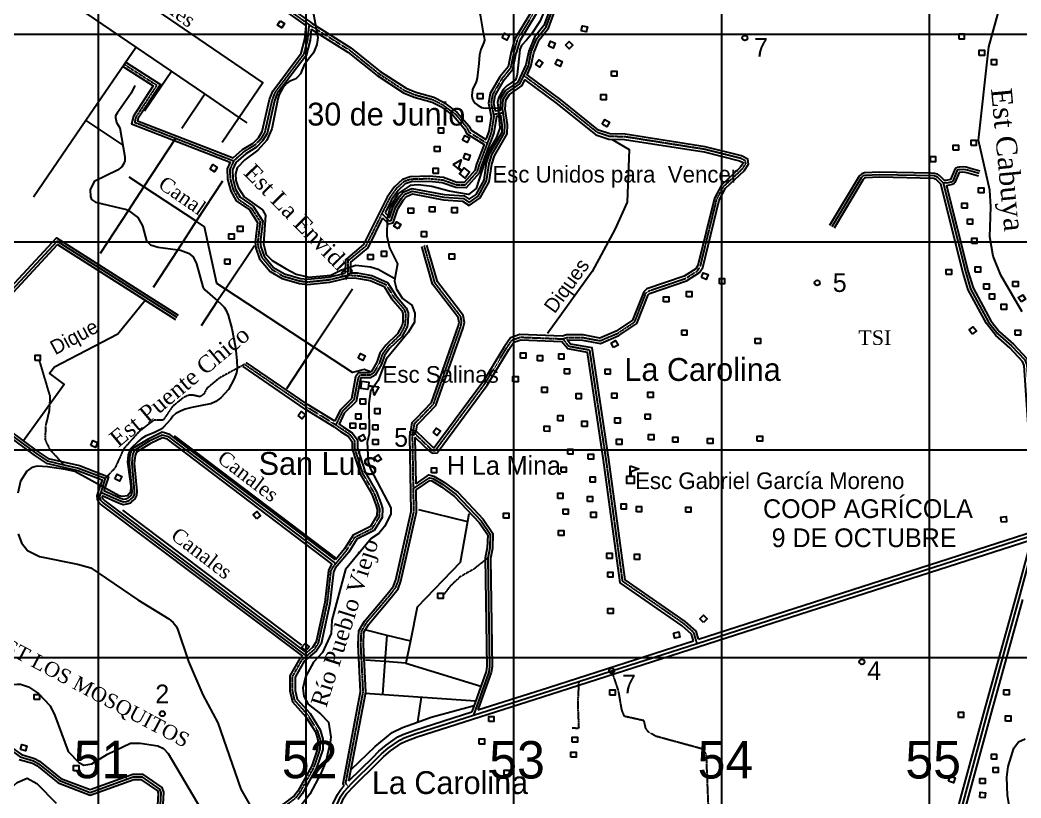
# Model space of a CAD drawing. Extents: x 638173 to 667318, y 9795622 to 9816401.
# Drawn here: x 650623 to 655440, y 9802324 to 9806068 of the extents above; entities that cross this region are included whole.
import ezdxf

# ---------------------------------------------------------------- set-up
doc = ezdxf.new("R2010")
doc.units = 0
doc.header["$MEASUREMENT"] = 0
doc.linetypes.add('HIDDEN', pattern=[0.375, 0.25, -0.125])
for name, color, linetype in [('CAMINO1', 7, 'CONTINUOUS'), ('CAMINO4', 7, 'CONTINUOUS'), ('CAMINO5', 7, 'CONTINUOUS'), ('CAMINO6Y7', 7, 'CONTINUOUS'), ('CAUCECANALIZADO', 7, 'CONTINUOUS'), ('CUADRICULAUTM', 7, 'CONTINUOUS'), ('EDIFICACION', 7, 'CONTINUOUS'), ('MURODIQUE', 7, 'CONTINUOUS'), ('NOMBREAREASSITIO', 7, 'CONTINUOUS'), ('NOMBRESPOBLADOS', 7, 'CONTINUOUS'), ('NOMBRESPROPIOS', 7, 'CONTINUOUS'), ('PANTANOINUNDACIO', 7, 'CONTINUOUS'), ('PARALELACAMINO', 7, 'CONTINUOUS'), ('PUNTOALTURA', 7, 'CONTINUOUS'), ('RIOINTERMITENTE', 7, 'CONTINUOUS'), ('RIOPERENNE', 7, 'CONTINUOUS'), ('TEXTOAZUL', 7, 'CONTINUOUS'), ('TEXTODESCRIPTIVO', 7, 'CONTINUOUS'), ('VALORCUADRICULAR', 7, 'CONTINUOUS')]:
    doc.layers.add(name, color=color, linetype=linetype)
doc.styles.add('cotas', font='SWITZN.TTF')
doc.styles.add('escuelas', font='SWZCONLN.TTF')
doc.styles.add('poblados', font='SWZCONDN.TTF')
doc.styles.add('rios', font='TIMESI_0.TTF')
doc.styles.add('sitios', font='SWZCONLN.TTF')
doc.styles.add('txt', font='TXT', dxfattribs={"height": 0.2})

# ---------------------------------------------------------------- blocks, each defined once
blk = doc.blocks.new('COTA')
at = {"layer": 'PUNTOALTURA', "color": 1, "linetype": 'Continuous'}
blk.add_circle((0, 0), 12.5, dxfattribs=at)
blk = doc.blocks.new('CASA')
at = {"layer": 'EDIFICACION', "color": 4, "linetype": 'Continuous'}
blk.add_lwpolyline([(-12.57, -13.81), (-12.57, 11.18), (12.43, 11.18), (12.43, -13.82), (-12.57, -13.81)], close=True, dxfattribs=at)
blk = doc.blocks.new('ESCUEL')
at = {"layer": 'EDIFICACION', "color": 6, "linetype": 'Continuous'}
blk.add_lwpolyline([(-0.55, 67.48), (41.45, 51.74), (3.45, 37.48), (3.45, 17.27), (18.98, 17.27), (18.98, -17.74), (-16.02, -17.73), (-16.02, 17.27), (-0.55, 17.27), (-0.55, 67.48)], close=True, dxfattribs=at)

msp = doc.modelspace()

# ---------------------------------------------------------------- linework, layer by layer
at = {"layer": 'CAMINO1', "color": 1, "linetype": 'Continuous'}
for points in [[(652146.96, 9802290.69), (652166.06, 9802332.97), (652180.53, 9802354.54), (652201.68, 9802376.89), (652219.91, 9802396.14), (652332.82, 9802507.05), (652362.31, 9802536.45), (652394.97, 9802564.34), (652450.54, 9802603.08), (652472.26, 9802613.92), (652528.78, 9802634.47), (652804.54, 9802722.61), (653172.04, 9802840.08), (653311.82, 9802885.06), (653470.79, 9802936.21), (653881.1, 9803068.23), (655513.73, 9803593.56)], [(655513.73, 9803593.56), (655430.42, 9803283.72), (655281.23, 9802745.89), (655126.25, 9802176.08)]]:
    msp.add_lwpolyline(points, dxfattribs=at)
at = {"layer": 'CAMINO4', "color": 2, "linetype": 'HIDDEN'}
for p, q in [((652900.84, 9805614.45), (652947.8, 9805622.68)), ((652871.19, 9805474.58), (652832.21, 9805371.06)), ((652878.49, 9805493.97), (652871.19, 9805474.58))]:
    msp.add_line(p, q, dxfattribs=at)
for points in [[(650721.12, 9806959.82), (651361.54, 9806494.07), (651830.63, 9806177.08), (652013.56, 9806046.94)], [(653192.84, 9806576.67), (653178.55, 9806502.94), (653172.92, 9806378.26), (653143.11, 9806211.41), (653095.75, 9806103.43), (653015.98, 9805973.11), (652998.64, 9805912.86)], [(652013.56, 9806046.94), (652006.45, 9805973.44), (651987.81, 9805903.64), (651849.95, 9805720), (651835.22, 9805682.32), (651800.37, 9805527.53), (651780.1, 9805493.9), (651753.22, 9805465.93), (651701.54, 9805434.72), (651651.3, 9805390.35)], [(652013.56, 9806046.94), (652022.48, 9806040.58), (652207.72, 9805924.43), (652349.21, 9805810.61), (652475.03, 9805728.35), (652523.46, 9805708.58), (652610.25, 9805684.95), (652653.97, 9805662.04), (652717.33, 9805616.13), (652773.14, 9805550.7), (652782.25, 9805530.38), (652871.19, 9805474.58)], [(652998.64, 9805912.86), (652983.6, 9805837.31), (652942.31, 9805786.97), (652897.07, 9805709.71), (652889.79, 9805668.63), (652900.84, 9805614.45)], [(651127.26, 9805853.34), (651281.33, 9805754.42), (651180.14, 9805600.95), (651174.37, 9805576.07), (651651.3, 9805390.35)], [(653235.61, 9804533.68), (653255.19, 9804540.82), (653331.69, 9804540.38), (653414.52, 9804524.8), (653498.18, 9804560.26), (653581.5, 9804615.66), (653635, 9804753.35), (653645.55, 9804763.64), (653824.95, 9804824.29), (653884.01, 9804862.02), (653897.04, 9804882.12), (653976.27, 9805206.52), (654008.41, 9805266.31), (654098.83, 9805351.05), (654115.57, 9805376.93), (654114.08, 9805390.86), (654090.48, 9805402.65), (653917.35, 9805445.69), (653533.81, 9805506.2), (653458.6, 9805507.47), (653400.48, 9805527.48), (653215.71, 9805675.51), (653047.31, 9805800.27)], [(652900.84, 9805614.45), (652902.92, 9805604.26), (652890.84, 9805527.83), (652878.49, 9805493.97)], [(651651.3, 9805390.35), (651632.36, 9805349.75), (651634.28, 9805303.89), (651648.8, 9805250.04), (651673.16, 9805206.34), (651735.86, 9805162.84), (651778.47, 9805097.55), (651766.31, 9804998.48), (651769.18, 9804973.37), (651786.97, 9804925.37), (651834.81, 9804868.25), (651889.94, 9804835.52), (651970.09, 9804812.35), (652006.89, 9804807.88), (652111.04, 9804818.66), (652199.62, 9804840.03)], [(652832.21, 9805371.06), (652822.18, 9805337.56), (652765.18, 9805273.87), (652722.16, 9805274.23), (652657.62, 9805297.37), (652591.62, 9805304.01), (652502.61, 9805301.12), (652469.89, 9805290.05), (652432.65, 9805255.9), (652400.08, 9805209.23), (652286.51, 9804979.41), (652201, 9804908.66), (652199.62, 9804840.03)], [(652515.42, 9804085.11), (652522.18, 9804125.94), (652539.24, 9804143.27), (652613.41, 9804220.48), (652742.87, 9804589.85), (652748.46, 9804612.38), (652743.9, 9804641.13), (652727.73, 9804663.1), (652619.95, 9804802.47), (652568.49, 9804981.96)], [(652199.62, 9804840.03), (652243.99, 9804838.94), (652311.65, 9804826.95), (652383.28, 9804795.75), (652421.05, 9804735.19), (652470.58, 9804677.17), (652477.91, 9804657.3), (652477.03, 9804613.52), (652473.89, 9804595.1), (652450.42, 9804551.04), (652392.32, 9804495.28), (652365.93, 9804459.17), (652351.86, 9804416.68), (652323.26, 9804368.41), (652306.88, 9804358.36), (652258.7, 9804358.56), (652249.81, 9804345.89), (652228.98, 9804238.37), (652173.24, 9804183.76), (652142.73, 9804119.17)], [(652515.42, 9804085.11), (652600.84, 9804002.85), (652609.41, 9803996.59), (652622.97, 9803997.7), (652860.52, 9804318.73), (652964.8, 9804489.77), (652991.64, 9804528.81), (653030.82, 9804541.91), (653235.61, 9804533.68)], [(653881.1, 9803068.23), (653866.12, 9803119.88), (653816.94, 9803163.31), (653523.16, 9803366.67), (653444.11, 9803951.82), (653365.03, 9804479.26), (653265.73, 9804496.79), (653235.61, 9804533.68)], [(652142.73, 9804119.17), (652002.41, 9804205.83), (651703.34, 9804410.46)], [(651897.61, 9802285.03), (651950.85, 9802326.33), (651970.27, 9802350.69), (652038.83, 9802473.76), (652067.67, 9802559.5), (652068.39, 9802605.95), (652055.65, 9802647.47), (652008.92, 9802723.14), (651945.26, 9802793.58), (651934.46, 9802840.87), (651934.52, 9802908.54), (651981.02, 9802990.33), (652001.6, 9803007.6), (652040.32, 9803040.1), (652059.63, 9803070.33), (652102.11, 9803262.56), (652119.41, 9803415.06), (652129.53, 9803436.26), (652142.74, 9803452.37), (652194.41, 9803515.4), (652234.67, 9803579.53), (652318.59, 9803621.85), (652353.02, 9803677.69), (652354.29, 9803716.06), (652347.51, 9803739.48), (652327.91, 9803792.07), (652272.94, 9803886.45), (652234.52, 9804005.76), (652234.45, 9804042.99), (652212.13, 9804072.42), (652171.86, 9804098.84), (652142.73, 9804119.17)], [(652201.68, 9802376.89), (652190.48, 9802395.98), (652274.54, 9802835.08), (652263.15, 9803062.43), (652265.86, 9803125.12), (652290.63, 9803168.33), (652400.15, 9803296.97), (652431.29, 9803337.06), (652443.92, 9803370.55), (652518.43, 9803701.67), (652512.13, 9804065.26), (652515.42, 9804085.11)]]:
    msp.add_lwpolyline(points, dxfattribs=at)
at = {"layer": 'CAMINO5', "color": 7, "linetype": 'Continuous'}
for points in [[(652364.81, 9805137.85), (652400.15, 9805100.99), (652408.55, 9805103.1), (652430.33, 9805165.77), (652458.36, 9805210.08), (652474.8, 9805229.44), (652510.38, 9805244.36), (652663.27, 9805215.97), (652756.61, 9805209.06), (652784.75, 9805190.29), (652828.4, 9805220.59), (652868.28, 9805293.89), (652880.76, 9805378.11), (652894.3, 9805419.72), (652954.9, 9805524.74), (652956.32, 9805564.92), (652947.8, 9805622.68), (652945.4, 9805638.98), (652948.25, 9805686.96), (652969.24, 9805719.34), (653028.96, 9805760.73), (653047.31, 9805800.27), (653069.51, 9805848.1), (653083.25, 9805914.64), (653109.94, 9805979.72), (653155.55, 9806035.16), (653214.38, 9806196.26)], [(655066.02, 9805284.07), (655040.02, 9805309.77), (655033.25, 9805314.27), (655022.75, 9805317.56), (654758.73, 9805323.78), (654689.43, 9805320.61), (654681.34, 9805317.77), (654671.49, 9805309), (654530.03, 9805072.64)], [(655239.1, 9805328.83), (655182.37, 9805345.38), (655174.27, 9805347.16), (655161.23, 9805348.42), (655144.4, 9805347.44), (655138.79, 9805346.74), (655134.82, 9805344.88), (655131.63, 9805340.29), (655111.72, 9805293.44), (655108.85, 9805289.89), (655104.56, 9805287.83), (655080.98, 9805282.68), (655066.02, 9805284.07)], [(655066.02, 9805284.07), (655174.22, 9804853.28), (655197.91, 9804774.84), (655284.17, 9804614.39), (655328.48, 9804558.4), (655394.98, 9804499.57), (655458.07, 9804432.38), (655468.09, 9804408.29), (655509.74, 9803792.31), (655526.42, 9803736.82), (655576.97, 9803614.3)], [(650293.53, 9804282.33), (650416.31, 9804575.63), (650444.93, 9804620.82), (650800.93, 9805003.37), (651377.3, 9804637.74)], [(650293.53, 9804282.33), (650698.56, 9803983.92), (650753.03, 9803946.46), (650833.57, 9803928.27), (650904.7, 9803912.2), (651033.15, 9803863.09), (651011.04, 9803795.11)], [(652142.74, 9803452.37), (651338.26, 9804061.79), (651307.56, 9804071.01), (651244.86, 9804040.79), (651175.74, 9803998.81), (651172.17, 9803994.32), (651164.08, 9803976.22), (651160.17, 9803933.56), (651172.85, 9803801.18), (651171.42, 9803783.5), (651165.41, 9803772.15), (651154.75, 9803762.53), (651147.14, 9803754.36), (651134.48, 9803749.96), (651120.16, 9803748.42), (651101.17, 9803754.36), (651011.04, 9803795.11)], [(652516.5, 9803813.3), (652593.05, 9803865.72), (652610.28, 9803861.74), (652658.47, 9803832.66), (652722.6, 9803785.26), (652842.38, 9803657.92), (652886.16, 9803594.08), (652883.96, 9803526.1), (652874.04, 9803479.03), (652873.93, 9803478.49), (652882.2, 9802956.87), (652878.66, 9802930.6), (652804.54, 9802722.61)], [(651011.04, 9803795.11), (651005.06, 9803776.72), (651006.29, 9803765.69), (651010.07, 9803758.13), (651022.36, 9803745.01), (652001.6, 9803007.6)], [(650566.44, 9802563.9), (650623.92, 9802521.73), (650688.23, 9802503.5), (650710.21, 9802490.79), (650812.87, 9802407.8), (650961.02, 9802351.15), (651167.75, 9802425.94), (651208.71, 9802426.41), (651294.23, 9802366.11), (651300.06, 9802349.82), (651296.83, 9802290.83)]]:
    msp.add_lwpolyline(points, dxfattribs=at)
at = {"layer": 'CAMINO6Y7', "color": 2, "linetype": 'HIDDEN'}
for points in [[(650714.81, 9804430.84), (650766.8, 9804256.1), (650763.14, 9804187.95), (650746.03, 9804117.11), (650743.16, 9804049.09), (650764.92, 9804002.93), (650833.57, 9803928.27)], [(651703.34, 9804410.46), (651653.36, 9804384.12), (651581.39, 9804344.57), (651521.88, 9804295.36), (651507.49, 9804267.84), (651489.16, 9804255.17), (651455.72, 9804262.45), (651433.28, 9804262.06), (651408.61, 9804250.87), (651356.63, 9804208.05), (651311.28, 9804141.83), (651282.12, 9804142.85), (651266.84, 9804142.49), (651196.15, 9804087.93), (651122.18, 9804005.03), (651079.23, 9803911.19), (651033.15, 9803863.09)], [(652874.04, 9803479.03), (652806.46, 9803425.4), (652739.93, 9803387.99), (652692.76, 9803343.46), (652668.83, 9803311.65), (652659.81, 9803301.65)], [(653936.48, 9802278.22), (653928.38, 9802478.73), (653926.61, 9802531.85), (653911.7, 9802558.74), (653683.19, 9802621.03), (653646.98, 9802642.18), (653634.57, 9802659.76), (653625.87, 9802696.22), (653531.76, 9802717.06), (653519.31, 9802748.06), (653503.37, 9802840.98), (653470.79, 9802936.21)], [(653311.82, 9802885.06), (653306.75, 9802778.2), (653311.7, 9802658.83), (653280.74, 9802660.17)]]:
    msp.add_lwpolyline(points, dxfattribs=at)
at = {"layer": 'CAUCECANALIZADO', "color": 132, "linetype": 'Continuous'}
for p, q in [((651181.38, 9805937.7), (650676.78, 9806281.51)), ((651181.38, 9805937.7), (650939.5, 9805584.14)), ((651352.1, 9805821.38), (651181.38, 9805937.7)), ((651222.59, 9805630.64), (651352.1, 9805821.38)), ((651512.32, 9805712.22), (651352.1, 9805821.38)), ((651400.81, 9805547.85), (651512.32, 9805712.22)), ((651678.15, 9805599.23), (651512.32, 9805712.22)), ((651678.15, 9805599.23), (651595.51, 9805478.3)), ((651716.59, 9805573.04), (651678.15, 9805599.23)), ((650939.5, 9805584.14), (650687.63, 9805215.98)), ((650939.5, 9805584.14), (651117.66, 9805465.81)), ((651219.24, 9805265.51), (651372.16, 9805499.05)), ((651219.24, 9805265.51), (651147.97, 9805312.42)), ((651470.93, 9805099.86), (651219.24, 9805265.51)), ((651597.11, 9805293.41), (651470.93, 9805099.86)), ((651750.55, 9804981.68), (651611.84, 9804773.34)), ((652037.31, 9804493.11), (651611.84, 9804773.34)), ((652222.49, 9804772.31), (652037.31, 9804493.11)), ((652037.31, 9804493.11), (651904.7, 9804293.16)), ((651365.32, 9804067.65), (652144.42, 9803477.07)), ((651978.51, 9803059.72), (651117.03, 9803709.23)), ((652540.4, 9803713.2), (652776.67, 9803654.69)), ((652783.34, 9803691.71), (652776.67, 9803654.69)), ((652287.56, 9803132.78), (652388.01, 9803108.29)), ((652388.01, 9803108.29), (652378.74, 9802980.65)), ((652388.01, 9803108.29), (652501.34, 9803080.66)), ((652501.34, 9803080.66), (652479.35, 9802973.18)), ((652378.74, 9802980.65), (652284.98, 9802987.61)), ((652378.74, 9802980.65), (652367.24, 9802822.41)), ((652479.35, 9802973.18), (652378.74, 9802980.65)), ((652479.35, 9802973.18), (652841.29, 9802862.49)), ((652283.61, 9802828.09), (652815.32, 9802791.96)), ((652553.15, 9802809.77), (652535.64, 9802689.63))]:
    msp.add_line(p, q, dxfattribs=at)
for points in [[(652933.55, 9807071.32), (652915.36, 9807045.65), (652909.03, 9807018.4), (652893.12, 9806818.19), (652881.08, 9806581.69), (652875.45, 9806573.84), (652855.97, 9806568.3), (652846.52, 9806544.76), (652872.45, 9806485.67), (652895.04, 9806415.26), (652898.27, 9806390.46), (652881.39, 9806334.81), (652861.83, 9806219.22), (652851.97, 9806191.79), (652834.65, 9806144.22), (652831.64, 9806129.21), (652830.56, 9806114.04), (652837.03, 9806093.81), (652852.1, 9806006.51), (652856.44, 9805984.58), (652857.49, 9805971.88), (652855.36, 9805959.29), (652841.04, 9805926.71), (652833.93, 9805901.41)], [(650695.48, 9806514.74), (651791.78, 9805765.51), (651678.15, 9805599.23)], [(652833.93, 9805901.41), (652830.56, 9805858.16), (652822.84, 9805788.06), (652817.62, 9805771.18), (652800.4, 9805733.04), (652797.13, 9805705.44), (652798.22, 9805691.11), (652804.68, 9805678.13), (652814.39, 9805666), (652827.33, 9805656.89), (652843.5, 9805647.79), (652862.63, 9805644.49), (652923.62, 9805645.12)], [(651010.13, 9804946.15), (651144.23, 9805150.95), (651219.24, 9805265.51)], [(651470.93, 9805099.86), (651381.53, 9804962.74), (651263.52, 9804781.72)], [(651611.84, 9804773.34), (651570.56, 9804800.53), (651511.41, 9805073.21), (651470.93, 9805099.86)], [(651611.84, 9804773.34), (651573.76, 9804716.15), (651493.98, 9804596.33)], [(652309.66, 9804375.77), (652278.83, 9804385.97), (652222.26, 9804371.29), (652037.31, 9804493.11)], [(652776.67, 9803654.69), (652741.02, 9803456.94), (652534.5, 9803242.72), (652501.34, 9803080.66)], [(652535.64, 9802689.63), (652601.49, 9802713.25), (652808.15, 9802769.29)], [(652216.84, 9802461.74), (652332.34, 9802571.71), (652414.06, 9802639.38), (652463.94, 9802663.91), (652535.64, 9802689.63)]]:
    msp.add_lwpolyline(points, dxfattribs=at)
at = {"layer": 'CUADRICULAUTM', "color": 2, "linetype": 'Continuous'}
for points in [[(651000, 9796933.95), (651000, 9797000), (651000, 9798000), (651000, 9799000), (651000, 9800000), (651000, 9801000), (651000, 9802000), (651000, 9803000), (651000, 9804000), (651000, 9805000), (651000, 9806000), (651000, 9807000), (651000, 9808000), (651000, 9809000), (651000, 9810000), (651000, 9811000), (651000, 9812000), (651000, 9813000), (651000, 9814000), (651000, 9815361.39)], [(652000, 9796933.17), (652000, 9797000), (652000, 9798000), (652000, 9799000), (652000, 9800000), (652000, 9801000), (652000, 9802000), (652000, 9803000), (652000, 9804000), (652000, 9805000), (652000, 9806000), (652000, 9807000), (652000, 9808000), (652000, 9809000), (652000, 9810000), (652000, 9811000), (652000, 9812000), (652000, 9813000), (652000, 9814000), (652000, 9815360.68)], [(653000, 9796932.4), (653000, 9797000), (653000, 9798000), (653000, 9799000), (653000, 9800000), (653000, 9801000), (653000, 9802000), (653000, 9803000), (653000, 9804000), (653000, 9805000), (653000, 9806000), (653000, 9807000), (653000, 9808000), (653000, 9809000), (653000, 9810000), (653000, 9811000), (653000, 9812000), (653000, 9813000), (653000, 9814000), (653000, 9815359.97)], [(654000, 9796931.62), (654000, 9797000), (654000, 9798000), (654000, 9799000), (654000, 9800000), (654000, 9801000), (654000, 9802000), (654000, 9803000), (654000, 9804000), (654000, 9805000), (654000, 9806000), (654000, 9807000), (654000, 9808000), (654000, 9809000), (654000, 9810000), (654000, 9811000), (654000, 9812000), (654000, 9813000), (654000, 9814000), (654000, 9815359.26)], [(655000, 9796930.85), (655000, 9797000), (655000, 9798000), (655000, 9799000), (655000, 9800000), (655000, 9801000), (655000, 9802000), (655000, 9803000), (655000, 9804000), (655000, 9805000), (655000, 9806000), (655000, 9807000), (655000, 9808000), (655000, 9809000), (655000, 9810000), (655000, 9811000), (655000, 9812000), (655000, 9813000), (655000, 9814000), (655000, 9815358.56)], [(638797.04, 9806000), (639000, 9806000), (640000, 9806000), (641000, 9806000), (642000, 9806000), (643000, 9806000), (644000, 9806000), (645000, 9806000), (646000, 9806000), (647000, 9806000), (648000, 9806000), (649000, 9806000), (650000, 9806000), (651000, 9806000), (652000, 9806000), (653000, 9806000), (654000, 9806000), (655000, 9806000), (656000, 9806000)], [(638796.37, 9805000), (639000, 9805000), (640000, 9805000), (641000, 9805000), (642000, 9805000), (643000, 9805000), (644000, 9805000), (645000, 9805000), (646000, 9805000), (647000, 9805000), (648000, 9805000), (649000, 9805000), (650000, 9805000), (651000, 9805000), (652000, 9805000), (653000, 9805000), (654000, 9805000), (655000, 9805000), (656000, 9805000)], [(638795.7, 9804000), (639000, 9804000), (640000, 9804000), (641000, 9804000), (642000, 9804000), (643000, 9804000), (644000, 9804000), (645000, 9804000), (646000, 9804000), (647000, 9804000), (648000, 9804000), (649000, 9804000), (650000, 9804000), (651000, 9804000), (652000, 9804000), (653000, 9804000), (654000, 9804000), (655000, 9804000), (656000, 9804000)], [(638795.03, 9803000), (639000, 9803000), (640000, 9803000), (641000, 9803000), (642000, 9803000), (643000, 9803000), (644000, 9803000), (645000, 9803000), (646000, 9803000), (647000, 9803000), (648000, 9803000), (649000, 9803000), (650000, 9803000), (651000, 9803000), (652000, 9803000), (653000, 9803000), (654000, 9803000), (655000, 9803000), (656000, 9803000)]]:
    msp.add_lwpolyline(points, dxfattribs=at)
at = {"layer": 'MURODIQUE', "color": 30, "linetype": 'Continuous'}
for points in [[(653473, 9805493.41), (653553.75, 9805445.84), (653544.46, 9805191.82), (653485.93, 9805060.5), (653376.02, 9804858.35), (653200.14, 9804612.65), (653161.04, 9804559.45)], [(651225.76, 9804719.06), (651093.97, 9804556.68), (650789.03, 9804397.51), (650765.4, 9804366.71), (650835.41, 9804313.74), (650639.58, 9804042.89)]]:
    msp.add_lwpolyline(points, dxfattribs=at)
at = {"layer": 'PANTANOINUNDACIO', "color": 2, "linetype": 'Continuous'}
msp.add_lwpolyline([(650476.08, 9802381.46), (650510.12, 9802386.35), (650531.74, 9802344.61), (650551.06, 9802347.24), (650608.92, 9802398.35), (650657.88, 9802418.99), (650704.07, 9802394.5), (650796.92, 9802298.82)], dxfattribs=at)
at = {"layer": 'PARALELACAMINO', "color": 7, "linetype": 'Continuous'}
for points in [[(650713.77, 9806949.71), (651354.36, 9806483.83), (651823.51, 9806166.81), (652000.42, 9806040.94)], [(650728.47, 9806969.93), (651368.72, 9806504.31), (651837.75, 9806187.35), (652020.82, 9806057.12), (652029.43, 9806050.97), (652214.98, 9805934.63), (652356.57, 9805820.74), (652480.87, 9805739.47), (652527.48, 9805720.44), (652614.85, 9805696.65), (652660.57, 9805672.69), (652725.87, 9805625.38), (652783.81, 9805557.45), (652792.11, 9805538.95), (652864.88, 9805493.3), (652866.75, 9805498.25)], [(653181.31, 9806582.87), (653166.1, 9806504.42), (653160.47, 9806379.65), (653131.07, 9806215.07), (653084.64, 9806109.23), (653004.44, 9805978.19), (652986.48, 9805915.79)], [(653204.37, 9806570.48), (653191, 9806501.46), (653185.37, 9806376.87), (653155.15, 9806207.75), (653106.86, 9806097.63), (653027.52, 9805968.03), (653010.82, 9805909.99)], [(653410.9, 9806439.09), (653377.83, 9806386.18), (653359.15, 9806354.42), (653320.4, 9806323.72), (653245.92, 9806278.86), (653216.64, 9806239.75), (653202.62, 9806200.51), (653144.54, 9806041.45), (653099.09, 9805986.21), (653071.24, 9805918.31), (653057.56, 9805852.05), (653019.05, 9805769.07), (652960.09, 9805728.21), (652935.97, 9805690.99), (652932.85, 9805638.43), (652933.67, 9805632.89), (652910.66, 9805628.86), (652902.51, 9805668.79), (652908.99, 9805705.33), (652952.6, 9805779.8), (652995.25, 9805831.8), (653010.82, 9805909.99)], [(653888.13, 9803088.87), (653877.11, 9803126.85), (653824.66, 9803173.17), (653534.81, 9803373.81), (653456.49, 9803953.58), (653376.06, 9804490.01), (653272.48, 9804508.29), (653256.13, 9804528.32), (653330.49, 9804527.89), (653415.92, 9804511.82), (653504.13, 9804549.21), (653591.72, 9804607.44), (653645.67, 9804746.3), (653652.24, 9804752.71), (653830.4, 9804812.94), (653893.02, 9804852.95), (653908.68, 9804877.1), (653988.03, 9805202.01), (654018.45, 9805258.59), (654108.49, 9805342.98), (654128.47, 9805373.86), (654125.78, 9805398.99), (654094.83, 9805414.45), (653919.84, 9805457.95), (653534.89, 9805518.68), (653460.79, 9805519.93), (653406.6, 9805538.59), (653223.34, 9805685.41), (653062.94, 9805804.24), (653081.46, 9805844.15), (653095.26, 9805910.97), (653120.79, 9805973.23), (653166.56, 9806028.87), (653226.14, 9806192.01)], [(651134.01, 9805863.86), (651298.73, 9805758.1), (651191.81, 9805595.94), (651188.99, 9805583.79), (651648.74, 9805404.76), (651694.11, 9805444.84), (651745.35, 9805475.78), (651770.12, 9805501.55), (651788.62, 9805532.25), (651823.23, 9805685.99), (651838.93, 9805726.14), (651976.36, 9805909.21), (651994.11, 9805975.67), (652000.42, 9806040.94)], [(652023.98, 9806024.89), (652018.79, 9805971.21), (651999.26, 9805898.07), (651860.97, 9805713.86), (651847.21, 9805678.65), (651812.12, 9805522.81), (651790.08, 9805486.25), (651761.09, 9805456.08), (651708.97, 9805424.6), (651661.53, 9805382.71), (651644.98, 9805347.23), (651646.71, 9805305.8), (651660.47, 9805254.78), (651682.67, 9805214.96), (651744.99, 9805171.72), (651791.43, 9805100.56), (651778.9, 9804998.43), (651781.43, 9804976.29), (651797.94, 9804931.74), (651843.02, 9804877.91), (651894.95, 9804847.08), (651972.6, 9804824.64), (652007, 9804820.46), (652108.92, 9804831.01), (652187.31, 9804849.92)], [(652023.98, 9806024.89), (652200.46, 9805914.23), (652341.85, 9805800.48), (652469.19, 9805717.23), (652519.44, 9805696.72), (652605.65, 9805673.25), (652647.37, 9805651.39), (652708.79, 9805606.88), (652762.47, 9805543.95), (652772.39, 9805521.81), (652855.89, 9805469.42), (652820.38, 9805375.1)], [(652986.48, 9805915.79), (652971.95, 9805842.82), (652932.02, 9805794.14), (652885.15, 9805714.09), (652877.07, 9805668.47), (652888.59, 9805611.95), (652890.22, 9805603.98), (652878.68, 9805530.98), (652866.75, 9805498.25)], [(653010.94, 9805910.41), (653010.8, 9805909.93), (653010.7, 9805909.39)], [(653010.94, 9805910.41), (653010.8, 9805909.93), (653010.7, 9805909.39)], [(651120.51, 9805842.82), (651263.93, 9805750.74), (651168.47, 9805605.96), (651159.75, 9805568.35), (651634.33, 9805383.54), (651619.74, 9805352.27), (651621.85, 9805301.98), (651637.13, 9805245.3), (651663.65, 9805197.72), (651726.73, 9805153.96), (651765.51, 9805094.54), (651753.72, 9804998.53), (651756.93, 9804970.45), (651776, 9804919), (651826.6, 9804858.59), (651884.93, 9804823.96), (651967.58, 9804800.06), (652006.78, 9804795.3), (652113.16, 9804806.31), (652200.94, 9804827.49)], [(652368.12, 9805116.34), (652396.15, 9805087.1), (652418.14, 9805092.62), (652441.66, 9805160.31), (652468.46, 9805202.66), (652482.39, 9805219.07), (652511.77, 9805231.39), (652661.66, 9805203.55), (652752.41, 9805196.84), (652784.89, 9805175.17), (652837.96, 9805212.01), (652880.32, 9805289.86), (652892.97, 9805375.24), (652905.78, 9805414.61), (652967.28, 9805521.19), (652968.85, 9805565.62), (652957.95, 9805639.53), (652960.53, 9805682.93), (652978.39, 9805710.47), (653038.87, 9805752.39), (653052.19, 9805781.1), (653208.08, 9805665.61), (653394.36, 9805516.37), (653456.41, 9805495.01), (653532.73, 9805493.72), (653914.86, 9805433.43), (654086.13, 9805390.85), (654102.38, 9805382.73), (654102.67, 9805380), (654089.17, 9805359.12), (653998.37, 9805274.03), (653964.51, 9805211.03), (653885.4, 9804887.14), (653875, 9804871.09), (653819.5, 9804835.64), (653638.86, 9804774.57), (653624.33, 9804760.4), (653571.28, 9804623.88), (653492.23, 9804571.31), (653413.12, 9804537.78), (653332.89, 9804552.87), (653253.02, 9804553.33), (653233.66, 9804546.27)], [(652379.9, 9805140.17), (652400.67, 9805118.51), (652419, 9805171.23), (652448.26, 9805217.5), (652467.21, 9805239.81), (652508.99, 9805257.33), (652664.88, 9805228.39), (652760.81, 9805221.28), (652784.61, 9805205.41), (652818.84, 9805229.17), (652856.24, 9805297.92), (652868.55, 9805380.98), (652882.82, 9805424.83), (652942.52, 9805528.29), (652943.79, 9805564.22), (652937.32, 9805608.15), (652915.59, 9805604.34), (652903, 9805524.68), (652890.19, 9805489.57)], [(652890.19, 9805489.57), (652882.89, 9805470.18), (652844.08, 9805367.1)], [(652820.38, 9805375.1), (652811.01, 9805343.82), (652759.63, 9805286.42), (652724.38, 9805286.71), (652660.4, 9805309.65), (652592.04, 9805316.53), (652500.36, 9805313.55), (652463.39, 9805301.05), (652423.19, 9805264.18), (652389.29, 9805215.61), (652276.49, 9804987.34), (652188.62, 9804914.64), (652187.31, 9804849.92)], [(652844.08, 9805367.1), (652833.35, 9805331.3), (652770.73, 9805261.32), (652719.94, 9805261.75), (652654.84, 9805285.09), (652591.2, 9805291.49), (652504.86, 9805288.69), (652476.39, 9805279.05), (652442.11, 9805247.62), (652410.87, 9805202.85), (652379.9, 9805140.17)], [(655242.6, 9805340.83), (655185.47, 9805357.5), (655176.22, 9805359.53), (655161.47, 9805360.96), (655143.26, 9805359.89), (655135.28, 9805358.9), (655126.47, 9805354.77), (655120.63, 9805346.37), (655100.9, 9805299.94), (655080.21, 9805295.31), (655071.63, 9805296.11), (655047.95, 9805319.51), (655038.69, 9805325.67), (655024.87, 9805329.99), (655005.95, 9805330.65), (654758.59, 9805336.29), (654687.02, 9805333.01), (654674.87, 9805328.75), (654661.75, 9805317.06), (654519.3, 9805079.06)], [(655558.37, 9803626.62), (655514.63, 9803732.63), (655497.36, 9803790.06), (655455.76, 9804405.39), (655447.4, 9804425.48), (655386.26, 9804490.59), (655319.37, 9804549.77), (655273.68, 9804607.5), (655186.31, 9804770.03), (655162.17, 9804849.95), (655054.75, 9805277.63), (655032.09, 9805300.03), (655027.81, 9805302.87), (655020.63, 9805305.13), (654758.87, 9805311.27), (654691.84, 9805308.21), (654687.81, 9805306.79), (654681.23, 9805300.94), (654540.76, 9805066.22)], [(655235.6, 9805316.83), (655179.27, 9805333.26), (655172.32, 9805334.79), (655160.99, 9805335.88), (655142.94, 9805334.66), (655122.54, 9805286.94), (655116.8, 9805279.84), (655108.65, 9805275.93), (655082.39, 9805270.19), (655186.27, 9804856.61), (655209.51, 9804779.65), (655294.66, 9804621.28), (655337.59, 9804567.03), (655403.7, 9804508.55), (655468.74, 9804439.28), (655480.42, 9804411.19), (655522.12, 9803794.56), (655538.21, 9803741.01), (655582.19, 9803634.43)], [(652368.12, 9805116.34), (652296.53, 9804971.48), (652213.38, 9804902.68), (652212.37, 9804852.22), (652245.24, 9804851.41), (652315.29, 9804839), (652391.83, 9804805.66), (652431.16, 9804742.6), (652481.54, 9804683.59), (652490.45, 9804659.41), (652489.51, 9804612.34), (652485.87, 9804591.01), (652460.51, 9804543.4), (652401.77, 9804487.02), (652377.18, 9804453.38), (652363.3, 9804411.47), (652332.44, 9804359.37), (652310.39, 9804345.85), (652265.18, 9804346.03), (652261.57, 9804340.89), (652240.51, 9804232.17), (652183.59, 9804176.4), (652158.54, 9804123.38), (652178.87, 9804109.19), (652220.79, 9804081.69), (652246.94, 9804047.2), (652247.02, 9804007.73), (652284.42, 9803891.57), (652339.25, 9803797.44), (652359.39, 9803743.41), (652366.85, 9803717.63), (652365.4, 9803673.96), (652327.37, 9803612.28), (652243.41, 9803569.94), (652204.58, 9803508.09), (652140.16, 9803429.51), (652131.59, 9803411.57), (652114.46, 9803260.5), (652071.36, 9803065.47), (652049.82, 9803031.76), (651990.78, 9802982.2), (651947.02, 9802905.23), (651946.96, 9802842.27), (651956.72, 9802799.54), (652018.96, 9802730.68), (652067.13, 9802652.67), (652080.92, 9802607.73), (652080.14, 9802557.36), (652050.31, 9802468.68), (651980.69, 9802343.71), (651959.69, 9802317.37)], [(650288.14, 9804301.82), (650405.19, 9804581.43), (650434.99, 9804628.49), (650798.86, 9805019.49), (651384, 9804648.3)], [(650308.85, 9804286.56), (650427.43, 9804569.83), (650454.87, 9804613.15), (650803, 9804987.25), (651370.6, 9804627.18)], [(652183.51, 9802383.15), (652177.32, 9802393.71), (652261.98, 9802835.95), (652250.64, 9803062.39), (652253.5, 9803128.7), (652280.36, 9803175.55), (652390.45, 9803304.86), (652420.26, 9803343.24), (652431.92, 9803374.14), (652505.91, 9803702.95), (652499.61, 9804066.18), (652503.09, 9804087.15), (652510.49, 9804131.89), (652530.28, 9804151.98), (652602.51, 9804227.18), (652730.88, 9804593.43), (652735.72, 9804612.93), (652732.03, 9804636.17), (652717.75, 9804655.57), (652608.59, 9804796.72), (652556.47, 9804978.52)], [(653233.66, 9804546.27), (653029.03, 9804554.49), (652983.71, 9804539.34), (652954.31, 9804496.57), (652850.14, 9804325.72), (652616.3, 9804009.7), (652613.03, 9804009.43), (652608.9, 9804012.44), (652528.82, 9804089.55), (652533.87, 9804119.99), (652548.2, 9804134.56), (652624.31, 9804213.78), (652754.86, 9804586.27), (652761.2, 9804611.83), (652755.77, 9804646.09), (652737.71, 9804670.63), (652631.31, 9804808.22), (652580.51, 9804985.4)], [(652200.94, 9804827.49), (652242.74, 9804826.47), (652308.01, 9804814.9), (652374.73, 9804785.84), (652410.94, 9804727.78), (652459.62, 9804670.75), (652465.37, 9804655.19), (652464.55, 9804614.7), (652461.91, 9804599.19), (652440.33, 9804558.68), (652382.87, 9804503.54), (652354.68, 9804464.96), (652340.42, 9804421.89), (652314.08, 9804377.45), (652303.37, 9804370.87), (652252.22, 9804371.09), (652238.05, 9804350.89), (652217.45, 9804244.57), (652162.89, 9804191.12), (652137.4, 9804137.16)], [(652528.59, 9803836.72), (652524.75, 9804058.78), (652592.78, 9803993.26), (652605.79, 9803983.75), (652629.64, 9803985.7), (652870.9, 9804311.74), (652975.29, 9804482.97), (652999.57, 9804518.28), (653032.61, 9804529.33), (653229.48, 9804521.42)], [(653864.32, 9803081.21), (653855.13, 9803112.91), (653809.22, 9803153.45), (653511.51, 9803359.53), (653431.73, 9803950.06), (653354, 9804468.51), (653258.98, 9804485.29), (653229.48, 9804521.42)], [(652135.98, 9804108.64), (651995.59, 9804195.35), (651696.28, 9804400.14)], [(652137.4, 9804137.16), (652009.23, 9804216.31), (651710.4, 9804420.78)], [(650286.12, 9804272.27), (650691.31, 9803973.74), (650747.93, 9803934.8), (650901.07, 9803900.2), (651017.59, 9803855.66), (650999.15, 9803798.98), (650992.34, 9803778.02), (650994.11, 9803762.09), (650999.7, 9803750.91), (651013.98, 9803735.68), (651981.52, 9803007.07)], [(650308.85, 9804286.56), (650705.81, 9803994.1), (650758.13, 9803958.12), (650908.33, 9803924.2), (651048.71, 9803870.52), (651026.39, 9803801.89)], [(652135.98, 9804108.64), (652164.85, 9804088.49), (652203.47, 9804063.15), (652221.96, 9804038.78), (652222.02, 9804003.79), (652261.46, 9803881.33), (652316.57, 9803786.7), (652335.63, 9803735.55), (652341.73, 9803714.49), (652340.64, 9803681.42), (652309.81, 9803631.42), (652225.93, 9803589.12), (652184.24, 9803522.71), (652140.7, 9803469.6)], [(652124.84, 9803450.25), (651332.51, 9804050.47), (651308.61, 9804057.64), (651250.83, 9804029.79), (651184.14, 9803989.28), (651182.94, 9803987.78), (651176.34, 9803973.01), (651172.72, 9803933.59), (651185.4, 9803801.27), (651183.67, 9803779.93), (651175.42, 9803764.35), (651163.53, 9803753.61), (651154.17, 9803743.57), (651137.24, 9803737.68), (651118.91, 9803735.71), (651096.71, 9803742.66), (651018.61, 9803777.97)], [(652140.7, 9803469.6), (651344.01, 9804073.11), (651306.51, 9804084.38), (651238.89, 9804051.79), (651167.34, 9804008.34), (651161.4, 9804000.86), (651151.82, 9803979.43), (651147.62, 9803933.53), (651160.3, 9803801.09), (651159.17, 9803787.07), (651155.4, 9803779.95), (651145.97, 9803771.45), (651140.11, 9803765.15), (651131.72, 9803762.24), (651121.41, 9803761.13), (651105.63, 9803766.06), (651026.39, 9803801.89)], [(652528.59, 9803836.72), (652590.52, 9803879.13), (652615.03, 9803873.47), (652665.43, 9803843.06), (652730.93, 9803794.64), (652852.14, 9803665.78), (652898.79, 9803597.77), (652896.42, 9803524.6), (652886.45, 9803477.29), (652894.71, 9802956.13), (652890.87, 9802927.64), (652826.9, 9802748.13)], [(652529.11, 9803806.79), (652595.58, 9803852.31), (652605.53, 9803850.01), (652651.51, 9803822.26), (652714.27, 9803775.88), (652832.62, 9803650.06), (652873.53, 9803590.39), (652871.5, 9803527.6), (652861.41, 9803479.69), (652869.69, 9802957.61), (652866.45, 9802933.56), (652796.95, 9802738.55)], [(651018.61, 9803777.97), (651017.78, 9803775.42), (651018.47, 9803769.29), (651020.44, 9803765.35), (651030.74, 9803754.34), (652001.18, 9803023.57)], [(652205.16, 9802406.18), (652287.1, 9802834.21), (652275.66, 9803062.47), (652278.22, 9803121.54), (652300.9, 9803161.11), (652409.85, 9803289.08), (652442.32, 9803330.88), (652455.92, 9803366.96), (652530.95, 9803700.39), (652529.11, 9803806.79)], [(653888.13, 9803088.87), (655508.45, 9803610.24), (655558.37, 9803626.62)], [(652121.33, 9801967.1), (652148.66, 9802227.84), (652157.58, 9802267.22), (652163.28, 9802284.3), (652181.41, 9802324.43), (652194.25, 9802343.57), (652232.4, 9802383.88), (652345.13, 9802494.61), (652374.19, 9802523.58), (652405.68, 9802550.47), (652459.5, 9802587.99), (652479.18, 9802597.82), (652534.44, 9802617.91), (653177.38, 9802823.42), (655488.48, 9803567.05), (655413.54, 9803288.33), (655264.36, 9802750.53), (655112.01, 9802190.41)], [(652124.84, 9803450.25), (652118.9, 9803443.01), (652107.23, 9803418.55), (652089.76, 9803264.62), (652047.9, 9803075.19), (652030.82, 9803048.44), (652001.18, 9803023.57)], [(655447.3, 9803279.11), (655298.1, 9802741.25), (654987.87, 9801600.61), (654932.38, 9801400.18), (654918.48, 9801331.84), (654893.83, 9801131.21), (654862.58, 9800845.8), (654713.91, 9799556.55), (654682.4, 9799295.16), (654651.79, 9799024.45), (654643.88, 9798976.65), (654634.37, 9798931.08), (654618.27, 9798870.5), (654597.12, 9798797.69), (654593.43, 9798781.08), (654588.47, 9798728.94), (654582.82, 9798383.15), (654587.21, 9798341.19), (654595.73, 9798298.63), (654758.26, 9797676.53), (654783.27, 9797571.26), (654791.14, 9797534.06), (654805.42, 9797446.67)], [(652826.9, 9802748.13), (653166.7, 9802856.74), (653864.32, 9803081.21)], [(651981.52, 9803007.07), (651971.26, 9802998.46), (651922.02, 9802911.85), (651921.96, 9802839.47), (651933.8, 9802787.62), (651998.88, 9802715.6), (652044.17, 9802642.27), (652055.86, 9802604.17), (652055.2, 9802561.64), (652027.35, 9802478.84), (651959.85, 9802357.67), (651942.01, 9802335.29), (651888.77, 9802293.99), (651874.39, 9802275.97), (651872.93, 9802253.06), (651889.01, 9802220.04), (651950.43, 9802186.85), (652108.64, 9802181.84)], [(652205.16, 9802406.18), (652320.51, 9802519.49), (652350.43, 9802549.32), (652384.26, 9802578.21), (652441.58, 9802618.17), (652465.34, 9802630.02), (652523.12, 9802651.03), (652796.95, 9802738.55)], [(650571.37, 9802575.78), (650629.5, 9802533.14), (650693.14, 9802515.1), (650717.31, 9802501.12), (650819.19, 9802418.77), (650961.14, 9802364.49), (651165.49, 9802438.41), (651212.61, 9802438.96), (651304.67, 9802374.05), (651312.68, 9802351.66), (651309.46, 9802292.82)], [(650618.34, 9802510.32), (650683.32, 9802491.9), (650703.11, 9802480.46), (650806.55, 9802396.83), (650960.9, 9802337.81), (651170.01, 9802413.47), (651204.81, 9802413.86), (651283.79, 9802358.17), (651287.44, 9802347.98), (651284.2, 9802288.84)], [(652111.25, 9802206.77), (652114.06, 9802233.56), (652123.82, 9802276.64), (652130.64, 9802297.08), (652150.71, 9802341.51), (652166.81, 9802365.51), (652183.51, 9802383.15)]]:
    msp.add_lwpolyline(points, dxfattribs=at)
at = {"layer": 'RIOINTERMITENTE', "color": 132, "linetype": 'Continuous'}
for points in [[(652018.81, 9806183.82), (652056.24, 9805983.55), (652052.02, 9805950.65), (652035.95, 9805910.45), (652016.76, 9805885.75), (651990.4, 9805852.07)], [(655446.63, 9804664.32), (655342.8, 9804839.52), (655305.63, 9804932.28), (655290.05, 9805025.23), (655295.43, 9805169.5), (655291.1, 9805248.99), (655235.02, 9805489.67), (655284.94, 9805938.34), (655340.05, 9806135.8), (655337.41, 9806188.09)], [(651990.4, 9805852.07), (651972.13, 9805809.69), (651958.8, 9805792.86), (651949.56, 9805784.74), (651918.08, 9805771.76), (651905.27, 9805763.01), (651888.46, 9805741.18), (651869.86, 9805709.45), (651863.67, 9805688.17), (651834.86, 9805544.75), (651811.41, 9805489.55), (651767.49, 9805442.25), (651705.17, 9805395), (651667.21, 9805356.47), (651659.24, 9805327.71), (651660.78, 9805295.43), (651672.8, 9805262.36), (651701.02, 9805217.07), (651789.01, 9805154.75), (651803.94, 9805128.67), (651794.94, 9804991.49), (651807.37, 9804939.33), (651836.38, 9804910.46), (651902.94, 9804870.32), (651951.56, 9804844.91), (652012.65, 9804829.94), (652118.49, 9804839.76), (652169.99, 9804865.24), (652239.63, 9804889.04), (652309.27, 9804880.15), (652347.17, 9804868.96), (652427.08, 9804823.89)], [(651175.02, 9805753.03), (651157.76, 9805715.61), (651089.94, 9805619.43), (651082.82, 9805606.46), (651081.92, 9805599.15), (651087.2, 9805574.7), (651103.19, 9805549.5), (651127.31, 9805410.05), (651127.72, 9805390.74), (651121.74, 9805377.4), (651112.39, 9805361.18), (651092.75, 9805346.04), (650979.5, 9805291.32), (650959.92, 9805251.18), (650961.53, 9805219.19), (650967.52, 9805205.2), (650985.49, 9805191.01), (651135.73, 9805157), (651144.23, 9805150.95), (651189.78, 9805118.54), (651211.6, 9805078.12), (651231.27, 9805005.85), (651250.82, 9804985.95), (651288.11, 9804974.27), (651381.53, 9804962.74), (651395.65, 9804961), (651434.44, 9804945.61), (651456.28, 9804927.83), (651472.02, 9804895.17), (651502.3, 9804783.49), (651511.66, 9804769.14), (651573.76, 9804716.15), (651589.22, 9804702.95), (651605.74, 9804686.57), (651613.24, 9804673.51), (651623.8, 9804647.16), (651642.26, 9804584.27), (651660.39, 9804492.6), (651666.82, 9804429.29), (651667.75, 9804390.57), (651664.67, 9804370.99), (651653.15, 9804341.45), (651625.45, 9804289.56), (651589.83, 9804249.34), (651565.02, 9804232.3), (651541.29, 9804220.44), (651514.65, 9804216.22), (651449.57, 9804203.89), (651417.14, 9804196.12), (651394.9, 9804186.27), (651373, 9804174.78), (651358.06, 9804161), (651348.84, 9804147.74), (651312.12, 9804106.67), (651299.63, 9804098.1), (651270.33, 9804082.55), (651227.47, 9804065.47), (651206.04, 9804053.41), (651193.29, 9804042.13), (651153.96, 9804005.33), (651143.57, 9803975.74), (651140.7, 9803941.13), (651155.76, 9803824.33), (651153.89, 9803795.76), (651139.81, 9803778.06), (651116.77, 9803774.93), (651099.46, 9803778.91), (650887.41, 9803894.92), (650841.92, 9803905.29), (650755.36, 9803917.86), (650705.38, 9803920.5), (650679.17, 9803914.82), (650656.1, 9803897.26), (650624.62, 9803849.31), (650612, 9803791.73)], [(650614.01, 9803594.78), (650630.3, 9803552.56), (650658.16, 9803515.38), (650717.09, 9803486.23), (650899.43, 9803449.09), (650963.05, 9803431.62), (651190.19, 9803278.18), (651338.84, 9803186.62), (651360.65, 9803168.91), (651372.48, 9803152.6), (651380.75, 9803138.08), (651434.44, 9802980.63), (651503.4, 9802819.96), (651575.3, 9802685.54), (651684.73, 9802366.96), (651767.2, 9802224.57)], [(650564.84, 9802864.33), (650584.13, 9802870.61), (650609.58, 9802872.73), (650625.88, 9802871.64), (650663.66, 9802858.91), (650712.05, 9802826.79), (650767.83, 9802767.78), (650790.85, 9802721.49), (650854.4, 9802548.69), (650905.1, 9802494.48), (650930.44, 9802482.39), (650968.45, 9802488.11), (651043.83, 9802535.16), (651154.26, 9802588.03), (651200.25, 9802587.57), (651286.1, 9802575.13), (651313.07, 9802562.89), (651336.38, 9802538.5), (651514.35, 9802237.55), (651555.95, 9802195.92), (651575.05, 9802182.41), (651594.76, 9802177.44), (651667.77, 9802169.29), (651813.55, 9802139.21)], [(655443.4, 9801935.51), (655414.12, 9802029.06), (655402.83, 9802069.21), (655398.3, 9802104.06), (655396, 9802212.03), (655375.38, 9802335.64), (655372.09, 9802425.19), (655378.08, 9802476.47), (655392.21, 9802522.4), (655406.6, 9802564.58), (655428.63, 9802594.56), (655460.65, 9802609.1)]]:
    msp.add_lwpolyline(points, dxfattribs=at)
at = {"layer": 'RIOPERENNE', "color": 5, "linetype": 'Continuous'}
msp.add_lwpolyline([(653158.87, 9806140.34), (653124.11, 9806061.24), (653083.91, 9806000.53), (653060.25, 9805970.42), (653036.97, 9805946.03), (653027.9, 9805925.92), (653016.03, 9805805.57), (653012.8, 9805792.42), (653008.15, 9805780.89), (652965.35, 9805751.96), (652947.46, 9805733.07), (652925.06, 9805694.14), (652921.33, 9805670.52), (652923.62, 9805645.12), (652932.42, 9805547.46), (652914.4, 9805500.09), (652872.81, 9805427.56), (652818.47, 9805257.91), (652781.83, 9805228.03), (652688.09, 9805243.98), (652604.53, 9805266.54), (652538.27, 9805274.42), (652500.98, 9805271.91), (652443.19, 9805232.53), (652402.33, 9805163.9), (652389.85, 9805110.06), (652387.4, 9805029.02), (652401.77, 9804971.25), (652439.69, 9804894.82), (652427.08, 9804823.89), (652424.91, 9804811.69), (652434.88, 9804772.69), (652462.88, 9804728.06), (652508.16, 9804696.63), (652522.6, 9804657.17), (652522.12, 9804614.59), (652490.2, 9804563.99), (652384.25, 9804435.41), (652346.53, 9804333.91), (652310.1, 9804281.69), (652301.2, 9804222.16), (652303.23, 9804075.8), (652292.81, 9804037.12), (652298.55, 9803941.58), (652309.82, 9803906.15), (652406.78, 9803720.91), (652407.52, 9803690.72), (652376.54, 9803631.5), (652349.1, 9803597.45), (652312.4, 9803573.69), (652188.81, 9803423.62), (652123.18, 9803180.56), (652119.53, 9803115.29), (652078.38, 9803025.03), (652035.45, 9802977.77), (651997.15, 9802906.87), (651983.95, 9802852.83), (651988.28, 9802813.98), (652010.1, 9802775.61), (652068.92, 9802729.29), (652107.9, 9802689.2), (652119.01, 9802616.76), (652115.71, 9802591.93), (652094.83, 9802499.43), (652070.57, 9802441.49), (652017.23, 9802343.29), (651961.92, 9802271.28)], dxfattribs=at)

# ---------------------------------------------------------------- block references
at = {"layer": 'EDIFICACION', "color": 4, "linetype": 'Continuous'}
for p, xscale, yscale, rotation in [((651879.84, 9806046.43), 1.000000113288663, 1.000000113288663, 236.3204402335656), ((653338.97, 9806027.02), 1.000001420839922, 1.000001420839922, 346.6577187887087), ((652960.47, 9805988.77), 1.000000676587593, 1.000000676587593, 333.7079508501591), ((653182.43, 9805950.84), 0.9999983718033721, 0.9999983718033721, 337.2089895541204), ((653266.83, 9805948.1), 0.9999982805456125, 0.9999982805456125, 314.9839639210816), ((653122.56, 9805860), 1.000001522408177, 1.000001522408177, 323.9636817904041), ((653216.21, 9805862.86), 0.9999997677739205, 0.9999997677739205, 336.0288693405948), ((653442.73, 9805572.7), 1.000002474328175, 1.000002474328175, 330.2486986667747), ((652769.29, 9805496.89), 0.9999988301086709, 0.9999988301086709, 332.8554073509324), ((652773.72, 9805411.46), 1.000001381017097, 1.000001381017097, 341.9295361105487), ((651555.62, 9805355.99), 0.9999992944527901, 0.9999992944527901, 328.752322206604), ((652437.89, 9805080.59), 1.000001714821879, 1.000001714821879, 58.77112905307853), ((653918.85, 9804837.12), 1.000000097751994, 1.000000097751994, 339.7710294869378), ((655444, 9804729.91), 1.000002239207847, 1.000002239207847, 32.74351414710523), ((655207.43, 9804575.22), 0.9999986308639076, 0.9999986308639076, 37.31589352650848), ((653483.64, 9804509.98), 0.9999996108350742, 0.9999996108350742, 29.75907822206846), ((652267.88, 9804447.72), 1.000002326670534, 1.000002326670534, 333.1671973150778), ((651979.3, 9804167.5), 0.9999997594797438, 0.9999997594797438, 322.0304789835058), ((652629.13, 9804087.47), 1.000000603945847, 1.000000603945847, 322.7579607421436), ((652268.29, 9804057.31), 0.9999978883333929, 0.9999978883333929, 28.62099988890402), ((650980.11, 9804028.81), 0.9999998705241281, 0.9999998705241281, 337.745105897747), ((652343.91, 9803959.85), 1.00000241513068, 1.00000241513068, 34.50747866339404), ((651096.56, 9803866.85), 0.9999996129492764, 0.9999996129492764, 334.7575952423499), ((651761.54, 9803686.23), 0.9999992360248937, 0.9999992360248937, 39.10265940524686), ((655357.6, 9803665.84), 0.9999978740868977, 0.9999978740868977, 5.574348067005907), ((653912.07, 9803186.79), 1.000001534106741, 1.000001534106741, 45), ((653785.03, 9803108.24), 0.9999980957532315, 0.9999980957532315, 284.0337844965826), ((651995.75, 9803051.58), 1.000001105217154, 1.000001105217154, 48.82885805641592), ((650641.17, 9802567.69), 1.000001165672404, 1.000001165672404, 345.4563621340666), ((655107.55, 9802414.73), 1.000000112085195, 1.000000112085195, 341.0186559730727), ((655255.69, 9802339.84), 1.000000143863264, 1.000000143863264, 353.8149345498004)]:
    msp.add_blockref('CASA', p, dxfattribs=dict(at, xscale=xscale, yscale=yscale, rotation=rotation))
for p in [(655154.52, 9805989.98), (655251.41, 9805911.25), (655310.48, 9805866.57), (653482.78, 9805811.05), (652837.07, 9805703.37), (653431.22, 9805698.47), (652833.24, 9805592.83), (652649.07, 9805538.18), (652630.71, 9805448.82), (655126.83, 9805455.52), (655212.63, 9805478.5), (655017.16, 9805400.06), (652623.54, 9805343.85), (655248.84, 9805249.78), (652503.63, 9805151.9), (652606.74, 9805158.76), (652713.92, 9805154.58), (655168.53, 9805176.03), (651682.57, 9805064.17), (655194.86, 9805098.93), (651641.14, 9805027.57), (652567.33, 9805038.99), (655216.09, 9805006.71), (652309.38, 9804928.95), (652374.58, 9804944.73), (652701.4, 9804931.13), (651620.85, 9804906.31), (655232.49, 9804869.11), (655093.21, 9804856.65), (654001.44, 9804812.99), (655274.09, 9804787.06), (655413.46, 9804799.24), (653732.93, 9804725.03), (653843.56, 9804749.85), (655300.83, 9804739.29), (655357.98, 9804689.3), (653820.29, 9804564.99), (654173.63, 9804525), (655424.85, 9804565.04), (650708.08, 9804443.6), (653044.28, 9804455.03), (653125.39, 9804442.01), (653228.2, 9804450.08), (653007.14, 9804341.56), (653255.38, 9804379.15), (653451.1, 9804377.56), (653147.15, 9804289.8), (653311.8, 9804259.41), (653483.2, 9804261.45), (653657.67, 9804265.99), (652272.94, 9804234.05), (652250.83, 9804161.25), (652342.38, 9804187.22), (653223.04, 9804153.12), (653498.68, 9804141.87), (653643.32, 9804160.47), (652224.27, 9804117.04), (652272.38, 9804114), (652333.12, 9804109.5), (653158.68, 9804102.6), (653339.31, 9804125.85), (653660.51, 9804061.6), (653777.07, 9804050.33), (653944.08, 9804043.68), (654183.66, 9804054.58), (652333.62, 9804038.98), (653506.34, 9804039.32), (653271.27, 9803992.48), (653370.23, 9803967.86), (652615.37, 9803902.25), (653239.29, 9803905.82), (653378.81, 9803858.49), (653223, 9803779.73), (653366.11, 9803764.59), (653528.21, 9803728.4), (653601.82, 9803715.8), (653839.05, 9803713.17), (652963.06, 9803684.35), (653248.83, 9803703.64), (653382.49, 9803688.43), (653227.59, 9803601.14), (653459.72, 9803491.35), (653592.11, 9803486.17), (653463.71, 9803400.48), (652646.35, 9803298.36), (653464.9, 9803225.49), (650704.11, 9802811.76), (653473.94, 9802833.17), (655370.27, 9802833.89), (652890.98, 9802705.66), (655151.93, 9802725.81), (655378.78, 9802707.95), (653292.84, 9802606.27), (652845.88, 9802597.8), (653286.73, 9802534.33), (655310.75, 9802524.62), (650892.77, 9802469.52), (655318.38, 9802460.01), (652965.25, 9802447.23), (655255.06, 9802407.56)]:
    msp.add_blockref('CASA', p, dxfattribs=at)
at = {"layer": 'EDIFICACION', "color": 6, "linetype": 'Continuous'}
for p, xscale, yscale, rotation in [((652761.05, 9805331.17), 0.9999973510322178, 0.9999973510322178, 52.1592043115311), ((652282.6, 9804311.51), 1.000001536275149, 1.000001536275149, 261.8736708285526)]:
    msp.add_blockref('ESCUEL', p, dxfattribs=dict(at, xscale=xscale, yscale=yscale, rotation=rotation))
msp.add_blockref('ESCUEL', (653559.51, 9803856), dxfattribs=at)
at = {"layer": 'PUNTOALTURA', "color": 1, "linetype": 'Continuous'}
for p in [(654111.31, 9805981.92), (654459.47, 9804803), (652512.65, 9804083.11), (653470.3, 9802936.55), (654674.54, 9802979.87), (651307.54, 9802729.89)]:
    msp.add_blockref('COTA', p, dxfattribs=at)

# ---------------------------------------------------------------- texts
at = {"layer": 'NOMBREAREASSITIO', "color": 2, "linetype": 'Continuous', "style": 'sitios'}
for s, p in [('COOP AGR%%205COLA', (654198.99, 9803671.71)), ('9 DE OCTUBRE', (654240.32, 9803531.64))]:
    msp.add_text(s, height=90, dxfattribs=at).set_placement(p)
at = {"layer": 'NOMBRESPOBLADOS', "color": 7, "linetype": 'Continuous', "style": 'poblados'}
for s, p in [('30 de Junio', (652005.31, 9805560.32)), ('La Carolina', (653531.83, 9804331.47)), ('San Luis', (651771.34, 9803879.28)), ('La Carolina', (652316.07, 9802343.3))]:
    msp.add_text(s, height=110, dxfattribs=at).set_placement(p)
at = {"layer": 'NOMBRESPROPIOS', "color": 6, "linetype": 'Continuous', "style": 'escuelas'}
for s, height, p in [('Esc Unidos para  Vencer', 80, (652896.13, 9805285.92)), ('Esc Salinas', 80, (652367.69, 9804322.78)), ('H La Mina', 90, (652677.66, 9803879.62)), ('Esc Gabriel Garc%%237a Moreno', 80, (653582.93, 9803811.13))]:
    msp.add_text(s, height=height, dxfattribs=at).set_placement(p)
at = {"layer": 'PUNTOALTURA', "color": 7, "linetype": 'Continuous', "style": 'cotas'}
for s, p in [('7', (654155.24, 9805891.65)), ('5', (654534.27, 9804759.49)), ('5', (652423.36, 9804014.62)), ('4', (654700.21, 9802892.38)), ('7', (653519.99, 9802827.76)), ('2', (651273.96, 9802780.16))]:
    msp.add_text(s, height=90, dxfattribs=at).set_placement(p)
at = {"layer": 'TEXTOAZUL', "color": 4, "linetype": 'Continuous', "style": 'rios'}
for s, rotation, p in [('Canales', 323.40539, (651165.29, 9806227.67)), ('Canal', 325.43011, (651282.56, 9805264.39)), ('Canales', 322.63787, (651566.93, 9803947.43)), ('Canales', 322.53237, (651343.45, 9803576.29))]:
    msp.add_text(s, height=70, rotation=rotation, dxfattribs=at).set_placement(p)
at = {"layer": 'TEXTOAZUL', "color": 5, "linetype": 'Continuous', "style": 'rios'}
for s, height, rotation, p in [('Est Cabuya', 100, 275.37122, (655295.59, 9805736.48)), ('Est La Envidia', 80, 314.22781, (651694.66, 9805328.38)), ('Est Puente Chico ', 80, 39.75469, (651095.82, 9804007.96)), ('R%%237o Pueblo Viejo', 80, 72.47614, (652096.47, 9802755.91)), ('EST LOS MOSQUITOS', 70, 331.97409, (650481.02, 9803061.41))]:
    msp.add_text(s, height=height, rotation=rotation, dxfattribs=at).set_placement(p)
at = {"layer": 'TEXTOAZUL', "color": 4, "linetype": 'Continuous', "style": 'rios'}
msp.add_text('TSI', height=70, dxfattribs=at).set_placement((654657.59, 9804504.49))
at = {"layer": 'TEXTODESCRIPTIVO', "color": 7, "linetype": 'Continuous', "style": 'txt'}
for s, rotation, p in [('Diques', 54.11963, (653195.95, 9804651.47)), ('Dique', 28.40901, (650792.22, 9804454.31))]:
    msp.add_text(s, height=70, rotation=rotation, dxfattribs=at).set_placement(p)
at = {"layer": 'VALORCUADRICULAR', "color": 6, "linetype": 'Continuous', "style": 'poblados'}
for s, p in [('51', (650881.4, 9802419.51)), ('52', (651882.85, 9802419.51)), ('53', (652880.97, 9802418.11)), ('54', (653883.95, 9802418.11)), ('55', (654883.9, 9802418.11))]:
    msp.add_text(s, height=180, dxfattribs=at).set_placement(p)

doc.saveas('drawing.dxf')
